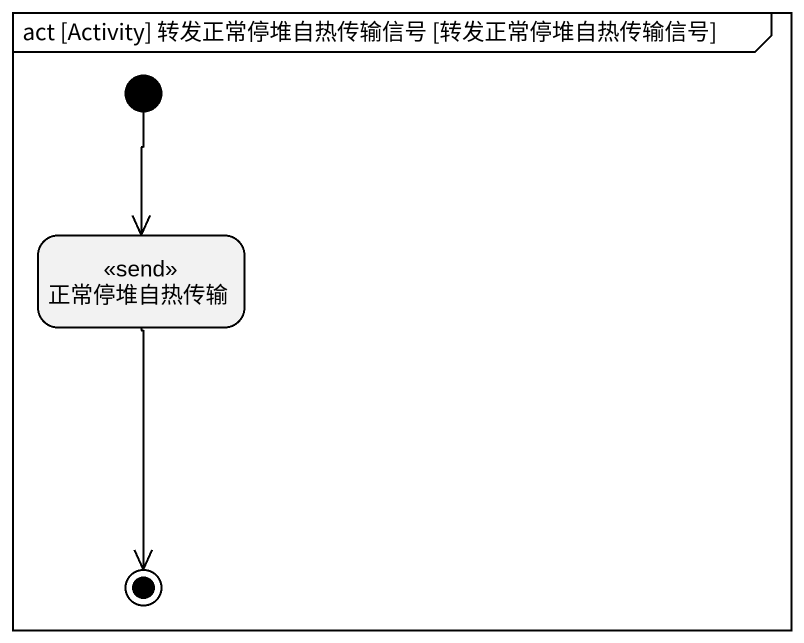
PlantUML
@startuml
mainframe act [Activity] 转发正常停堆自热传输信号 [转发正常停堆自热传输信号]
hide empty description
state 正常停堆自热传输 <<send>>
[*] --> 正常停堆自热传输
正常停堆自热传输 --> [*]
@enduml
